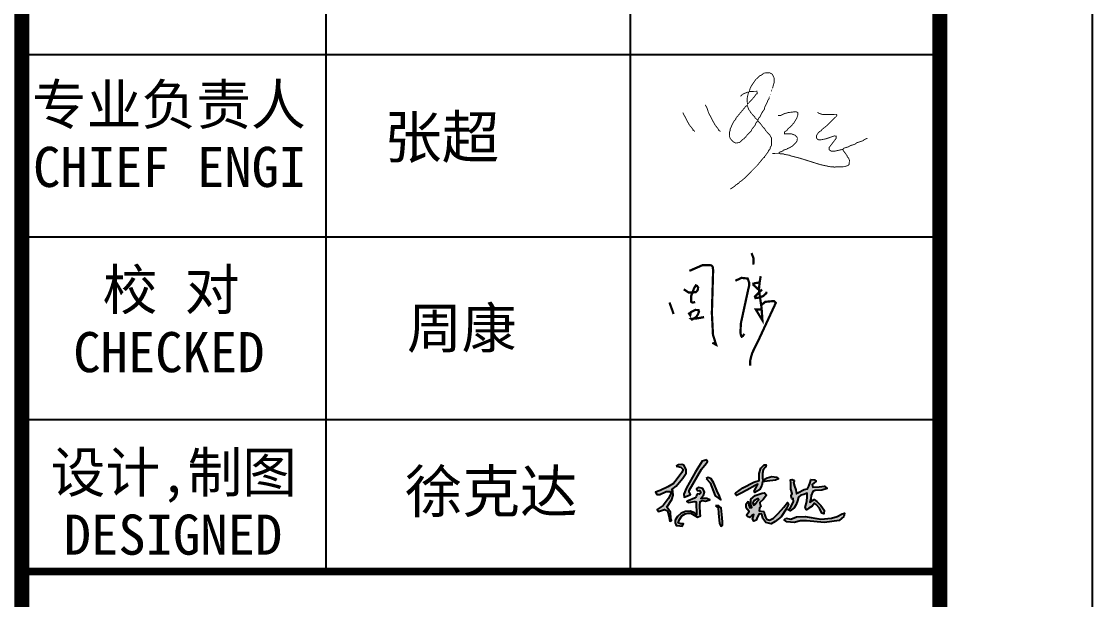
# Model space of a CAD drawing. Extents: x 69728788 to 150676229, y 20164216 to 43663798.
# Drawn here: x 75268201 to 75271707, y 20185562 to 20187455 of the extents above; entities that cross this region are included whole.
import ezdxf

# ---------------------------------------------------------------- set-up
doc = ezdxf.new("R2010")
doc.units = 0
doc.header["$LTSCALE"] = 1000
doc.header["$MEASUREMENT"] = 0
doc.layers.get('0').update_dxf_attribs({"linetype": 'CONTINUOUS'})
for name, color, linetype in [('PUB_TITLE', 4, 'CONTINUOUS'), ('图框', 253, 'CONTINUOUS'), ('签名', 7, 'CONTINUOUS')]:
    doc.layers.add(name, color=color, linetype=linetype)
doc.styles.add('STYLE-黑体', font='simhei.ttf')

# ---------------------------------------------------------------- blocks, each defined once
blk = doc.blocks.new('4444')
h = blk.add_hatch(color=256)
h.paths.add_polyline_path([(2410803, -791016), (2411313, -790632), (2412093, -789663), (2412505, -789070), (2412505, -788632), (2412242, -788111), (2411995, -788061), (2411616, -788105), (2411337, -788249), (2411892, -788360), (2412142, -788625), (2411979, -789013), (2411323, -789917), (2411020, -790315), (2410344, -790681), (2409405, -791142), (2408864, -791348), (2409008, -791619), (2409381, -791619), (2410113, -791261), (2410591, -791261), (2410731, -791432), (2410352, -792141), (2409776, -792930), (2409051, -793396), (2409221, -793632), (2409951, -793375), (2410308, -793539), (2410484, -794326), (2410561, -794770), (2410775, -794716), (2410698, -794452), (2410632, -793707), (2410385, -793306), (2410199, -793131), (2410797, -792211), (2410973, -791685), (2410935, -791197)])
h.paths.add_polyline_path([(2412531, -790837), (2412249, -791573), (2412276, -791917), (2412772, -791711), (2413009, -791612), (2412875, -791312), (2412868, -791146), (2414343, -788610), (2414866, -787929), (2415056, -787702), (2414976, -787475), (2414425, -787668), (2413626, -788914)])
h.paths.add_polyline_path([(2415969, -791762), (2416617, -792227), (2416466, -791795), (2416131, -791152), (2415795, -790270), (2415493, -789740), (2415114, -789595), (2414877, -789713), (2415352, -790226)])
h.paths.add_polyline_path([(2414395, -792307), (2414806, -792394), (2415319, -792232), (2414968, -792097), (2414260, -792075), (2414552, -791735), (2414671, -791324), (2414492, -790892), (2414022, -790779), (2413736, -790919), (2413887, -791184), (2414103, -791119), (2414243, -791411), (2414081, -791551), (2413876, -791513), (2413736, -791729), (2413692, -791875), (2413509, -792053), (2412757, -792356), (2412606, -792431), (2412741, -792577), (2413519, -792431), (2413714, -792475), (2413703, -792761), (2413746, -793806), (2413741, -794022), (2413492, -793774), (2412990, -793579), (2412433, -793644), (2411909, -793833), (2411487, -794238), (2411185, -794659), (2411196, -794962), (2411325, -795297), (2411498, -795297), (2412033, -795383), (2412179, -795097), (2411839, -795097), (2411568, -794994), (2411698, -794584), (2412011, -794141), (2412406, -793893), (2412725, -793844), (2413044, -793828), (2413470, -794071), (2413838, -794292), (2414195, -794136), (2414168, -793849), (2414119, -792915), (2414151, -792429)])
h.paths.add_polyline_path([(2416358, -793833), (2416472, -795062), (2416627, -795390), (2416841, -795271), (2416841, -794854), (2416752, -793990), (2416645, -793198), (2416293, -792918), (2415983, -792950), (2416306, -793178)])
h.paths.add_polyline_path([(2419255, -790808), (2418380, -791452), (2418385, -791579), (2418495, -791741), (2419045, -791464), (2419732, -791113), (2420722, -790547), (2421000, -790395), (2420806, -790793), (2420581, -791194), (2420675, -791354), (2421209, -791039), (2421508, -790531), (2421576, -790094), (2422116, -790020), (2423101, -789895), (2423457, -789732), (2423227, -789533), (2422698, -789481), (2422142, -789643), (2421608, -789926), (2421582, -789675), (2421555, -789115), (2421665, -788685), (2421922, -788350), (2422027, -788099), (2421760, -788078), (2421377, -788470), (2421162, -789099), (2421162, -789939), (2420544, -790138)])
h.paths.add_polyline_path([(2422893, -794437), (2422413, -794640), (2422044, -794542), (2421919, -794305), (2421814, -793957), (2421720, -793648), (2421393, -793582), (2421163, -793536), (2421229, -793241), (2421400, -793011), (2421288, -792860), (2421262, -792570), (2421637, -792196), (2422057, -791696), (2421801, -791414), (2421518, -791453), (2420716, -791736), (2420203, -792183), (2420177, -792827), (2420315, -793162), (2420085, -793195), (2419947, -792860), (2419861, -792406), (2419644, -792709), (2419618, -793097), (2419769, -793340), (2419999, -793642), (2419835, -793846), (2419657, -794063), (2419789, -794240), (2420052, -794332), (2420328, -794076), (2420552, -794003), (2420453, -794247), (2420374, -794496), (2420532, -794785), (2420815, -794674), (2420999, -794279), (2421176, -793911), (2421492, -793964), (2421604, -794444), (2421959, -794950), (2422603, -795075), (2423083, -794831), (2423774, -794266), (2424398, -793346), (2424681, -792807), (2424530, -792544), (2424089, -793122), (2423432, -793885)])
h.paths.add_polyline_path([(2420716, -792761), (2420519, -792873), (2420433, -792597), (2420558, -792361), (2420966, -792124), (2421032, -792086), (2421130, -792255), (2420907, -792472)], flags=16)
h.paths.add_polyline_path([(2426876, -791458), (2426893, -791854), (2426852, -792423), (2426645, -793141), (2426786, -793413), (2427083, -793248), (2427479, -792992), (2427768, -792646), (2427957, -792802), (2428337, -793231), (2428609, -793817), (2428865, -793899), (2428890, -793462), (2428519, -792901), (2428023, -792448), (2427695, -792189), (2427190, -792539), (2427314, -792143), (2427363, -791730), (2427570, -791236), (2427834, -791128), (2428609, -791095), (2429245, -790881), (2428956, -790601), (2428304, -790683), (2427553, -790749), (2427479, -790436), (2427677, -790263), (2427949, -790040), (2427751, -789883), (2427314, -789834), (2427215, -790197), (2427091, -790625), (2426901, -790922), (2426530, -791005), (2425779, -791401), (2425597, -791549), (2425540, -791054), (2425391, -790609), (2425267, -790180), (2425375, -789933), (2425086, -789826), (2424904, -789883), (2424929, -790271), (2424929, -790972), (2425094, -791491), (2424995, -791755), (2425045, -792110), (2425234, -792077), (2425259, -792456), (2424871, -793289), (2424607, -793413), (2424855, -793569), (2425333, -793182), (2425556, -792786), (2425721, -792349), (2425861, -791928), (2426126, -791697), (2426480, -791607)])
h.paths.add_polyline_path([(2428936, -794931), (2430663, -794692), (2431250, -794235), (2431308, -793837), (2431047, -793888), (2430460, -794228), (2429749, -794417), (2428501, -794547), (2426644, -794206), (2425607, -794243), (2424940, -794547), (2424359, -794409), (2424142, -794612), (2424475, -794859), (2425346, -794924), (2426071, -794721), (2426804, -794743)])
for points in [[(2411337, -788249), (2411892, -788360), (2412142, -788625), (2411979, -789013), (2411323, -789917), (2411020, -790315), (2410344, -790681), (2409405, -791142), (2408864, -791348), (2409008, -791619), (2409381, -791619), (2410113, -791261), (2410591, -791261), (2410731, -791432), (2410352, -792141), (2409776, -792930), (2409051, -793396), (2409221, -793632), (2409951, -793375), (2410308, -793539), (2410484, -794326), (2410561, -794770), (2410775, -794716), (2410698, -794452), (2410632, -793707), (2410385, -793306), (2410199, -793131), (2410797, -792211), (2410973, -791685), (2410935, -791197), (2410803, -791016), (2411313, -790632), (2412093, -789663), (2412505, -789070), (2412505, -788632), (2412242, -788111), (2411995, -788061), (2411616, -788105), (2411337, -788249)], [(2414976, -787475), (2414425, -787668), (2413626, -788914), (2412531, -790837), (2412249, -791573), (2412276, -791917), (2412772, -791711), (2413009, -791612), (2412875, -791312), (2412868, -791146), (2414343, -788610), (2414866, -787929), (2415056, -787702), (2414976, -787475)], [(2418380, -791452), (2419255, -790808), (2420544, -790138), (2421162, -789939), (2421162, -789099), (2421377, -788470), (2421760, -788078), (2422027, -788099), (2421922, -788350), (2421665, -788685), (2421555, -789115), (2421582, -789675), (2421608, -789926), (2422142, -789643), (2422698, -789481), (2423227, -789533), (2423457, -789732), (2423101, -789895), (2422116, -790020), (2421576, -790094), (2421508, -790531), (2421209, -791039), (2420675, -791354), (2420581, -791194), (2420806, -790793), (2421000, -790395), (2420722, -790547), (2419732, -791113), (2419045, -791464), (2418495, -791741), (2418385, -791579), (2418380, -791452)], [(2414877, -789713), (2415352, -790226), (2415969, -791762), (2416617, -792227), (2416466, -791795), (2416131, -791152), (2415795, -790270), (2415493, -789740), (2415114, -789595), (2414877, -789713)], [(2413887, -791184), (2414103, -791119), (2414103, -791119), (2414243, -791411), (2414081, -791551), (2413876, -791513), (2413736, -791729), (2413692, -791875), (2413509, -792053), (2412757, -792356), (2412606, -792431), (2412741, -792577), (2412741, -792577), (2413519, -792431), (2413714, -792475), (2413703, -792761), (2413746, -793806), (2413741, -794022), (2413492, -793774), (2412990, -793579), (2412433, -793644), (2411909, -793833), (2411487, -794238), (2411185, -794659), (2411196, -794962), (2411325, -795297), (2411498, -795297), (2412033, -795383), (2412179, -795097), (2411839, -795097), (2411568, -794994), (2411698, -794584), (2412011, -794141), (2412406, -793893), (2412725, -793844), (2413044, -793828), (2413470, -794071), (2413838, -794292), (2414195, -794136), (2414168, -793849), (2414119, -792915), (2414151, -792429), (2414395, -792307), (2414806, -792394), (2415319, -792232), (2414968, -792097), (2414260, -792075), (2414552, -791735), (2414671, -791324), (2414492, -790892), (2414022, -790779), (2413736, -790919), (2413887, -791184)], [(2419861, -792406), (2419947, -792860), (2420085, -793195), (2420085, -793195), (2420315, -793162), (2420177, -792827), (2420203, -792183), (2420716, -791736), (2421518, -791453), (2421801, -791414), (2422057, -791696), (2421637, -792196), (2421262, -792570), (2421288, -792860), (2421400, -793011), (2421229, -793241), (2421163, -793536), (2421393, -793582), (2421720, -793648), (2421814, -793957), (2421919, -794305), (2422044, -794542), (2422044, -794542), (2422413, -794640), (2422893, -794437), (2423432, -793885), (2424089, -793122), (2424530, -792544), (2424530, -792544), (2424681, -792807), (2424398, -793346), (2423774, -794266), (2423083, -794831), (2422603, -795075), (2421959, -794950), (2421604, -794444), (2421492, -793964), (2421176, -793911), (2420999, -794279), (2420815, -794674), (2420532, -794785), (2420374, -794496), (2420453, -794247), (2420552, -794003), (2420328, -794076), (2420052, -794332), (2419789, -794240), (2419657, -794063), (2419835, -793846), (2419999, -793642), (2419769, -793340), (2419618, -793097), (2419644, -792709), (2419861, -792406), (2419861, -792406)], [(2415983, -792950), (2416306, -793178), (2416358, -793833), (2416472, -795062), (2416627, -795390), (2416841, -795271), (2416841, -794854), (2416752, -793990), (2416645, -793198), (2416293, -792918), (2415983, -792950)]]:
    blk.add_lwpolyline(points)
for points in [[(2425375, -789933), (2425267, -790180), (2425391, -790609), (2425540, -791054), (2425597, -791549), (2425779, -791401), (2426530, -791005), (2426901, -790922), (2427091, -790625), (2427215, -790197), (2427314, -789834), (2427751, -789883), (2427949, -790040), (2427677, -790263), (2427479, -790436), (2427553, -790749), (2427553, -790749), (2428304, -790683), (2428956, -790601), (2429245, -790881), (2428609, -791095), (2427834, -791128), (2427570, -791236), (2427363, -791730), (2427314, -792143), (2427190, -792539), (2427695, -792189), (2428023, -792448), (2428519, -792901), (2428890, -793462), (2428865, -793899), (2428609, -793817), (2428337, -793231), (2427957, -792802), (2427768, -792646), (2427479, -792992), (2427083, -793248), (2426786, -793413), (2426645, -793141), (2426852, -792423), (2426893, -791854), (2426876, -791458), (2426480, -791607), (2426126, -791697), (2425861, -791928), (2425721, -792349), (2425556, -792786), (2425333, -793182), (2424855, -793569), (2424607, -793413), (2424871, -793289), (2425259, -792456), (2425234, -792077), (2425045, -792110), (2424995, -791755), (2425094, -791491), (2424929, -790972), (2424929, -790271), (2424904, -789883), (2425086, -789826)], [(2420966, -792124), (2420558, -792361), (2420433, -792597), (2420519, -792873), (2420716, -792761), (2420907, -792472), (2421130, -792255), (2421032, -792086)], [(2424359, -794409), (2424940, -794547), (2425607, -794243), (2426644, -794206), (2428501, -794547), (2429749, -794417), (2430460, -794228), (2431047, -793888), (2431308, -793837), (2431250, -794235), (2430663, -794692), (2428936, -794931), (2426804, -794743), (2426071, -794721), (2425346, -794924), (2424475, -794859), (2424142, -794612)]]:
    blk.add_lwpolyline(points, close=True)
blk = doc.blocks.new('A$C5036373A')
at = {"linetype": 'ByBlock', "lineweight": 9, "ltscale": 300, "const_width": 100}
for points in [[(3701, 5014), (3788, 4786), (3782, 4494)], [(933, 4220), (1518, 4475), (1762, 4479), (1913, 4467), (1968, 4413), (1991, 4251), (1935, 2341), (1984, 1374), (2123, 929), (1956, 1019)], [(2979, 3779), (3251, 3909), (3529, 3879), (3591, 3710), (3593, 3546), (3555, 3398), (3226, 1882), (3213, 1589), (3213, 1431), (3237, 1326), (3262, 1289), (3317, 1320), (3377, 1416)], [(4107, 3985), (4062, 3705), (4028, 3374), (4148, 2571), (4186, 2016), (3890, 2500), (4153, 2500)], [(682, 3398), (900, 3258), (1080, 3254), (1223, 3276), (1272, 3322), (1311, 3386), (1321, 3478), (1275, 3549), (1223, 3574), (1150, 3464), (1013, 3109), (1006, 2848), (1066, 2806), (1192, 2833)], [(3801, 3662), (4062, 3705), (4028, 3374), (3781, 3600), (3778, 3697)], [(4166, 3392), (3855, 3077), (3875, 3010), (4040, 3030), (4225, 3101), (4360, 3230), (4363, 3289)], [(47, 2812), (231, 2300)], [(4130, 2694), (4311, 2840), (4535, 2863), (4700, 2873), (4740, 2844), (4783, 2797), (4037, 1189), (3729, 560), (3670, 344), (3637, 198), (3645, 2)], [(890, 2361), (969, 2242), (1000, 2382), (1194, 2482), (1340, 2473), (1361, 2400), (1312, 2282), (1249, 2173), (1051, 2051), (1015, 2082), (1261, 2103), (1586, 2160)]]:
    blk.add_lwpolyline(points, dxfattribs=at)
blk = doc.blocks.new('建筑专业签名')
at = {"linetype": 'Continuous', "const_width": 10}
for points in [[(3864, 673), (3884, 743), (3881, 793), (3861, 830), (3831, 847), (3771, 843), (3741, 820), (3724, 813), (3677, 770), (3631, 703), (3614, 670), (3607, 637)], [(3597, 627), (3587, 630), (3537, 610), (3511, 587), (3514, 583)], [(3597, 627), (3581, 560), (3584, 503)], [(3584, 503), (3597, 507), (3661, 577), (3684, 610), (3694, 613), (3691, 640), (3607, 637)], [(3607, 637), (3597, 627)], [(3841, 610), (3841, 607)], [(3854, 650), (3854, 640)], [(3857, 663), (3857, 657)], [(3114, 490), (3134, 457), (3151, 403), (3221, 270), (3267, 210), (3267, 203), (3277, 200), (3284, 190)], [(3584, 480), (3571, 477), (3457, 340), (3457, 333), (3431, 300), (3394, 223), (3394, 200), (3387, 197), (3384, 143), (3394, 113), (3427, 77), (3457, 63), (3497, 70), (3541, 110), (3547, 110), (3561, 130), (3567, 130), (3571, 140), (3631, 203), (3634, 217), (3667, 257), (3684, 293), (3691, 297), (3691, 303), (3701, 307)], [(3584, 503), (3584, 480)], [(3701, 317), (3671, 343), (3667, 353), (3617, 407), (3614, 420), (3601, 433), (3584, 480)], [(3701, 317), (3711, 340), (3724, 353), (3747, 403), (3754, 407), (3754, 413), (3774, 440), (3777, 460), (3807, 520), (3811, 537), (3827, 560), (3827, 573)], [(3831, 583), (3831, 580)], [(2865, 403), (2865, 403), (2865, 403), (2935, 270), (2982, 210), (2982, 203), (2992, 200), (2998, 190)], [(3941, -50), (3944, -37), (3961, -33), (3981, -23), (3984, -17), (4027, -3), (4031, 3), (4047, 7), (4087, 30), (4127, 70), (4137, 87), (4141, 117), (4134, 133), (4117, 150), (4071, 167), (3997, 167), (3997, 187), (4024, 203), (4031, 217), (4067, 247), (4104, 290), (4134, 340), (4147, 377), (4147, 400), (4127, 413), (4041, 403), (3994, 390), (3954, 370), (3927, 370)], [(4647, -7), (4557, -27), (4517, -27), (4494, -10), (4494, 13), (4574, 117), (4574, 140), (4554, 143), (4457, 110), (4407, 100), (4377, 100), (4364, 107), (4354, 120), (4354, 147), (4371, 173), (4391, 193), (4407, 200), (4414, 213), (4464, 253), (4574, 360), (4581, 373), (4577, 383), (4427, 380), (4384, 393), (4364, 407)], [(3701, 307), (3727, 283), (3767, 230), (3774, 230), (3787, 203), (3834, 153), (3854, 117), (3854, 40), (3837, 10), (3837, -3), (3827, -10), (3827, -17), (3821, -20), (3814, -37), (3774, -90), (3774, -97), (3764, -100), (3697, -183), (3551, -330), (3507, -367), (3501, -367), (3484, -387), (3477, -387), (3471, -397), (3464, -397), (3444, -417), (3394, -450)], [(3701, 307), (3701, 317)], [(4647, -7), (4661, 7), (4714, 23), (4727, 33), (4781, 50), (4804, 67), (4874, 90), (4884, 100), (4921, 117)], [(3941, -50), (3861, -53)], [(3941, -50), (3951, -57), (3984, -57), (3997, -63), (4057, -73), (4067, -80), (4161, -103), (4397, -177), (4504, -200), (4551, -203)], [(4557, -203), (4664, -200), (4704, -187), (4717, -173), (4721, -130), (4711, -103), (4697, -90), (4694, -77), (4654, -23), (4647, -7)], [(4551, -203), (4551, -210)], [(4551, -203), (4557, -203)], [(4557, -203), (4557, -210)]]:
    blk.add_lwpolyline(points, dxfattribs=at)

msp = doc.modelspace()

# ---------------------------------------------------------------- linework, layer by layer
at = {"layer": 'PUB_TITLE'}
msp.add_lwpolyline([(75219157.4, 20164216.1), (75271707.4, 20164216.1), (75271707.4, 20193916.1), (75219157.4, 20193916.1)], close=True, dxfattribs=at)
at = {"layer": 'PUB_TITLE', "const_width": 50}
msp.add_lwpolyline([(75220407.4, 20164716.1), (75271207.4, 20164716.1), (75271207.4, 20193416.1), (75220407.4, 20193416.1)], close=True, dxfattribs=at)
at = {"layer": '图框', "color": 0}
for p, q in [((75268202.8, 20187347.2), (75271207.4, 20187347.2)), ((75268202.8, 20186749.6), (75271207.4, 20186749.6)), ((75268202.8, 20186152), (75271207.4, 20186152))]:
    msp.add_line(p, q, dxfattribs=at)
at = {"layer": '图框', "color": 4, "const_width": 49.3}
msp.add_lwpolyline([(75271207.4, 20164716.1), (75268202.8, 20164716.1), (75268202.8, 20193416.1), (75271207.4, 20193416.1)], dxfattribs=at)
at = {"layer": '图框', "color": 0, "const_width": 25}
msp.add_lwpolyline([(75268202.8, 20189040.4), (75271207.4, 20189040.4), (75271207.4, 20183960.8), (75268202.8, 20183960.8)], close=True, dxfattribs=at)
at = {"layer": '图框', "color": 0}
for points in [[(75269198.8, 20185654), (75269198.8, 20188542.4)], [(75270194.8, 20185654), (75270194.8, 20188542.4)]]:
    msp.add_lwpolyline(points, dxfattribs=at)
at = {"layer": '图框', "color": 0, "const_width": 25}
msp.add_lwpolyline([(75268202.8, 20185654), (75271207.4, 20185654)], dxfattribs=at)

# ---------------------------------------------------------------- block references
at = {"xscale": 0.02756249904632568, "yscale": 0.02756249904632568, "zscale": 0.0275625}
msp.add_blockref('4444', (75203882.3, 20207725), dxfattribs=at)
at = {"layer": '图框', "color": 0, "xscale": 0.07349999994039536, "yscale": 0.07349999994039536, "zscale": 0.0735000000684522}
msp.add_blockref('A$C5036373A', (75270319, 20186328.2), dxfattribs=at)
at = {"layer": '签名', "xscale": 0.294000044465065, "yscale": 0.2940000481903553, "zscale": 0.294}
msp.add_blockref('建筑专业签名', (75269523.6, 20187038.3), dxfattribs=at)

# ---------------------------------------------------------------- texts
at = {"layer": '图框', "color": 0, "style": 'STYLE-黑体'}
for s, p in [('专业负责人', (75268235.3, 20187117.2)), ('CHIEF ENGI', (75268239.1, 20186913)), ('校 对', (75268466.6, 20186510.9)), ('CHECKED  ', (75268370.7, 20186306.7)), ('设计,制图', (75268296.5, 20185913.3)), ('DESIGNED ', (75268339.5, 20185709.1))]:
    msp.add_text(s, height=131.47, dxfattribs=at).set_placement(p)
at = {"layer": '图框', "color": 4, "style": 'STYLE-黑体'}
for s, height, p in [('张超', 138.05, (75269388.6, 20187007.5)), ('周康', 131.47, (75269463.2, 20186385.7)), ('徐克达', 138.05, (75269456.5, 20185847.5))]:
    msp.add_text(s, height=height, dxfattribs=at).set_placement(p)

doc.saveas('drawing.dxf')
